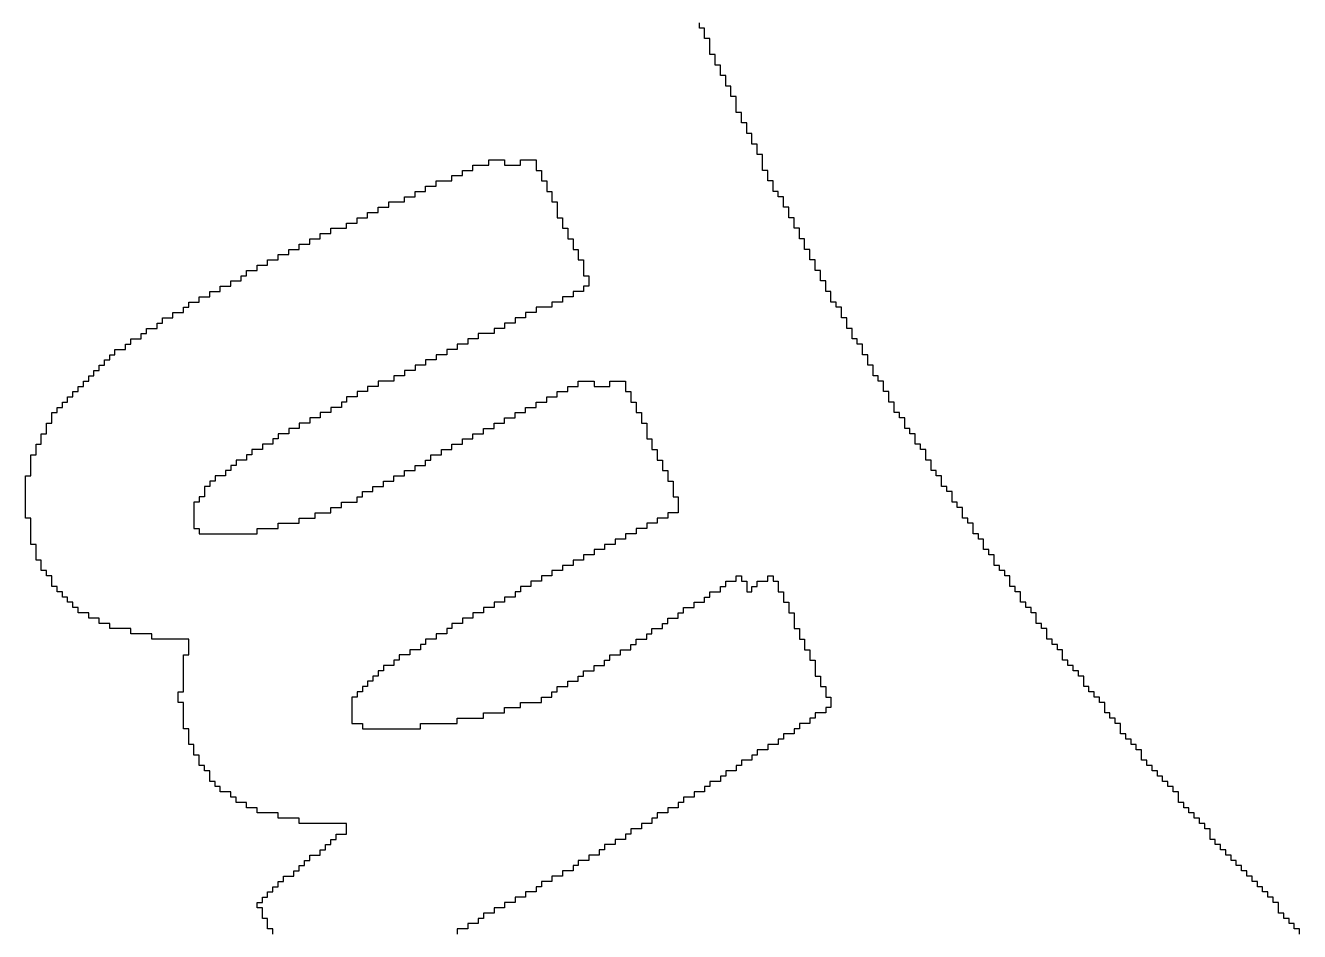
# Model space of a CAD drawing. Header units: millimetres. Extents: x 38.3 to 116.8, y 314 to 397.1.
# Drawn here: x 92.47 to 94.874, y 374.934 to 376.642 of the extents above; entities that cross this region are included whole.
import ezdxf

# ---------------------------------------------------------------- set-up
doc = ezdxf.new("R2010")
doc.units = ezdxf.units.MM
doc.layers.add('TopOverlay', color=2, linetype='Continuous')

# ---------------------------------------------------------------- blocks, each defined once
blk = doc.blocks.new('4S6TMP_L____85')
at = {"layer": 'TopOverlay'}
for p, q in [((-5.1916, -2.0766), (-5.1916, -2.0667)), ((-5.1817, -2.0766), (-5.1916, -2.0766)), ((-5.1817, -2.0866), (-5.1817, -2.0766)), ((-5.1817, -2.0965), (-5.1817, -2.0866)), ((-5.1717, -2.0965), (-5.1817, -2.0965)), ((-5.1717, -2.1064), (-5.1717, -2.0965)), ((-5.1717, -2.1164), (-5.1717, -2.1064)), ((-5.1717, -2.1263), (-5.1717, -2.1164)), ((-5.1618, -2.1263), (-5.1717, -2.1263)), ((-5.1618, -2.1363), (-5.1618, -2.1263)), ((-5.1618, -2.1462), (-5.1618, -2.1363)), ((-5.1519, -2.1462), (-5.1618, -2.1462)), ((-5.1519, -2.1561), (-5.1519, -2.1462)), ((-5.1519, -2.1661), (-5.1519, -2.1561)), ((-5.1419, -2.1661), (-5.1519, -2.1661)), ((-5.1419, -2.176), (-5.1419, -2.1661)), ((-5.1419, -2.1859), (-5.1419, -2.176)), ((-5.132, -2.1859), (-5.1419, -2.1859)), ((-5.132, -2.1959), (-5.132, -2.1859)), ((-5.132, -2.2058), (-5.132, -2.1959)), ((-5.1221, -2.2058), (-5.132, -2.2058)), ((-5.1221, -2.2157), (-5.1221, -2.2058)), ((-5.1221, -2.2257), (-5.1221, -2.2157)), ((-5.1221, -2.2356), (-5.1221, -2.2257)), ((-5.1121, -2.2356), (-5.1221, -2.2356)), ((-5.1121, -2.2455), (-5.1121, -2.2356)), ((-5.1121, -2.2555), (-5.1121, -2.2455)), ((-5.1022, -2.2555), (-5.1121, -2.2555)), ((-5.1022, -2.2654), (-5.1022, -2.2555)), ((-5.1022, -2.2753), (-5.1022, -2.2654)), ((-5.0923, -2.2753), (-5.1022, -2.2753)), ((-5.0923, -2.2853), (-5.0923, -2.2753)), ((-5.0923, -2.2952), (-5.0923, -2.2853)), ((-5.0823, -2.2952), (-5.0923, -2.2952)), ((-5.0823, -2.3051), (-5.0823, -2.2952)), ((-5.0823, -2.3151), (-5.0823, -2.3051)), ((-5.589, -2.3349), (-5.589, -2.325)), ((-5.589, -2.325), (-5.5592, -2.325)), ((-5.5592, -2.325), (-5.5592, -2.3349)), ((-5.5294, -2.3349), (-5.5294, -2.325)), ((-5.5294, -2.325), (-5.4996, -2.325)), ((-5.4996, -2.325), (-5.4996, -2.3349)), ((-5.0724, -2.3151), (-5.0823, -2.3151)), ((-5.0724, -2.325), (-5.0724, -2.3151)), ((-5.0724, -2.3349), (-5.0724, -2.325)), ((-5.6585, -2.3647), (-5.6585, -2.3548)), ((-5.6585, -2.3548), (-5.6386, -2.3548)), ((-5.6386, -2.3548), (-5.6386, -2.3449)), ((-5.6386, -2.3449), (-5.6188, -2.3449)), ((-5.6188, -2.3449), (-5.6188, -2.3349)), ((-5.6188, -2.3349), (-5.589, -2.3349)), ((-5.5592, -2.3349), (-5.5294, -2.3349)), ((-5.4996, -2.3349), (-5.4996, -2.3449)), ((-5.4996, -2.3449), (-5.4896, -2.3449)), ((-5.4896, -2.3449), (-5.4896, -2.3548)), ((-5.4896, -2.3548), (-5.4896, -2.3647)), ((-5.0724, -2.3449), (-5.0724, -2.3349)), ((-5.0625, -2.3449), (-5.0724, -2.3449)), ((-5.0625, -2.3548), (-5.0625, -2.3449)), ((-5.0625, -2.3647), (-5.0625, -2.3548)), ((-5.7082, -2.3846), (-5.7082, -2.3747)), ((-5.7082, -2.3747), (-5.6883, -2.3747)), ((-5.6883, -2.3747), (-5.6883, -2.3647)), ((-5.6883, -2.3647), (-5.6585, -2.3647)), ((-5.4896, -2.3647), (-5.4797, -2.3647)), ((-5.4797, -2.3647), (-5.4797, -2.3747)), ((-5.4797, -2.3747), (-5.4797, -2.3846)), ((-5.0525, -2.3647), (-5.0625, -2.3647)), ((-5.0525, -2.3747), (-5.0525, -2.3647)), ((-5.0525, -2.3846), (-5.0525, -2.3747)), ((-5.7479, -2.4045), (-5.7479, -2.3945)), ((-5.7479, -2.3945), (-5.728, -2.3945)), ((-5.728, -2.3945), (-5.728, -2.3846)), ((-5.728, -2.3846), (-5.7082, -2.3846)), ((-5.4797, -2.3846), (-5.4698, -2.3846)), ((-5.4698, -2.3846), (-5.4698, -2.3945)), ((-5.4698, -2.3945), (-5.4698, -2.4045)), ((-5.0426, -2.3846), (-5.0525, -2.3846)), ((-5.0426, -2.3945), (-5.0426, -2.3846)), ((-5.0327, -2.3945), (-5.0426, -2.3945)), ((-5.0327, -2.4045), (-5.0327, -2.3945)), ((-5.8175, -2.4343), (-5.8175, -2.4243)), ((-5.8175, -2.4243), (-5.7976, -2.4243)), ((-5.7976, -2.4243), (-5.7976, -2.4144)), ((-5.7976, -2.4144), (-5.7777, -2.4144)), ((-5.7777, -2.4144), (-5.7777, -2.4045)), ((-5.7777, -2.4045), (-5.7479, -2.4045)), ((-5.4698, -2.4045), (-5.4598, -2.4045)), ((-5.4598, -2.4045), (-5.4598, -2.4144)), ((-5.4598, -2.4144), (-5.4598, -2.4243)), ((-5.4598, -2.4243), (-5.4598, -2.4343)), ((-5.0327, -2.4144), (-5.0327, -2.4045)), ((-5.0227, -2.4144), (-5.0327, -2.4144)), ((-5.0227, -2.4243), (-5.0227, -2.4144)), ((-5.0227, -2.4343), (-5.0227, -2.4243)), ((-5.8572, -2.4541), (-5.8572, -2.4442)), ((-5.8572, -2.4442), (-5.8373, -2.4442)), ((-5.8373, -2.4442), (-5.8373, -2.4343)), ((-5.8373, -2.4343), (-5.8175, -2.4343)), ((-5.4598, -2.4343), (-5.4499, -2.4343)), ((-5.4499, -2.4343), (-5.4499, -2.4442)), ((-5.4499, -2.4442), (-5.4499, -2.4541)), ((-5.0128, -2.4343), (-5.0227, -2.4343)), ((-5.0128, -2.4442), (-5.0128, -2.4343)), ((-5.0128, -2.4541), (-5.0128, -2.4442)), ((-5.9267, -2.4839), (-5.9267, -2.474)), ((-5.9267, -2.474), (-5.9069, -2.474)), ((-5.9069, -2.474), (-5.9069, -2.4641)), ((-5.9069, -2.4641), (-5.887, -2.4641)), ((-5.887, -2.4641), (-5.887, -2.4541)), ((-5.887, -2.4541), (-5.8572, -2.4541)), ((-5.4499, -2.4541), (-5.44, -2.4541)), ((-5.44, -2.4541), (-5.44, -2.4641)), ((-5.44, -2.4641), (-5.44, -2.474)), ((-5.44, -2.474), (-5.43, -2.474)), ((-5.43, -2.474), (-5.43, -2.4839)), ((-5.0029, -2.4541), (-5.0128, -2.4541)), ((-5.0029, -2.4641), (-5.0029, -2.4541)), ((-5.0029, -2.474), (-5.0029, -2.4641)), ((-4.9929, -2.474), (-5.0029, -2.474)), ((-4.9929, -2.4839), (-4.9929, -2.474)), ((-5.9665, -2.5038), (-5.9665, -2.4939)), ((-5.9665, -2.4939), (-5.9466, -2.4939)), ((-5.9466, -2.4939), (-5.9466, -2.4839)), ((-5.9466, -2.4839), (-5.9267, -2.4839)), ((-5.43, -2.4839), (-5.43, -2.4939)), ((-5.43, -2.4939), (-5.4201, -2.4939)), ((-5.4201, -2.4939), (-5.4201, -2.5038)), ((-4.9929, -2.4939), (-4.9929, -2.4839)), ((-4.983, -2.4939), (-4.9929, -2.4939)), ((-4.983, -2.5038), (-4.983, -2.4939)), ((-6.0261, -2.5336), (-6.0261, -2.5237)), ((-6.0261, -2.5237), (-6.0062, -2.5237)), ((-6.0062, -2.5237), (-6.0062, -2.5137)), ((-6.0062, -2.5137), (-5.9863, -2.5137)), ((-5.9863, -2.5137), (-5.9863, -2.5038)), ((-5.9863, -2.5038), (-5.9665, -2.5038)), ((-5.4201, -2.5038), (-5.4201, -2.5137)), ((-5.4201, -2.5137), (-5.4102, -2.5137)), ((-5.4102, -2.5137), (-5.4102, -2.5237)), ((-5.4102, -2.5237), (-5.4102, -2.5336)), ((-4.983, -2.5137), (-4.983, -2.5038)), ((-4.9731, -2.5137), (-4.983, -2.5137)), ((-4.9731, -2.5237), (-4.9731, -2.5137)), ((-4.9731, -2.5336), (-4.9731, -2.5237)), ((-6.0559, -2.5535), (-6.0559, -2.5435)), ((-6.0559, -2.5435), (-6.0459, -2.5435)), ((-6.0459, -2.5435), (-6.0459, -2.5336)), ((-6.0459, -2.5336), (-6.0261, -2.5336)), ((-5.4102, -2.5336), (-5.4102, -2.5435)), ((-5.4102, -2.5435), (-5.4002, -2.5435)), ((-5.4002, -2.5435), (-5.4002, -2.5535)), ((-4.9631, -2.5336), (-4.9731, -2.5336)), ((-4.9631, -2.5435), (-4.9631, -2.5336)), ((-4.9631, -2.5535), (-4.9631, -2.5435)), ((-6.0956, -2.5733), (-6.0956, -2.5634)), ((-6.0956, -2.5634), (-6.0757, -2.5634)), ((-6.0757, -2.5634), (-6.0757, -2.5535)), ((-6.0757, -2.5535), (-6.0559, -2.5535)), ((-5.4002, -2.5634), (-5.4102, -2.5634)), ((-5.4102, -2.5634), (-5.4102, -2.5733)), ((-5.4002, -2.5535), (-5.4002, -2.5634)), ((-4.9532, -2.5535), (-4.9631, -2.5535)), ((-4.9532, -2.5634), (-4.9532, -2.5535)), ((-4.9532, -2.5733), (-4.9532, -2.5634)), ((-6.1552, -2.6031), (-6.1552, -2.5932)), ((-6.1552, -2.5932), (-6.1353, -2.5932)), ((-6.1353, -2.5932), (-6.1353, -2.5833)), ((-6.1353, -2.5833), (-6.1155, -2.5833)), ((-6.1155, -2.5833), (-6.1155, -2.5733)), ((-6.1155, -2.5733), (-6.0956, -2.5733)), ((-5.4499, -2.5932), (-5.4698, -2.5932)), ((-5.4698, -2.5932), (-5.4698, -2.6031)), ((-5.43, -2.5833), (-5.4499, -2.5833)), ((-5.4499, -2.5833), (-5.4499, -2.5932)), ((-5.4102, -2.5733), (-5.43, -2.5733)), ((-5.43, -2.5733), (-5.43, -2.5833)), ((-4.9433, -2.5733), (-4.9532, -2.5733)), ((-4.9433, -2.5833), (-4.9433, -2.5733)), ((-4.9433, -2.5932), (-4.9433, -2.5833)), ((-4.9333, -2.5932), (-4.9433, -2.5932)), ((-4.9333, -2.6031), (-4.9333, -2.5932)), ((-6.185, -2.623), (-6.185, -2.6131)), ((-6.185, -2.6131), (-6.1651, -2.6131)), ((-6.1651, -2.6131), (-6.1651, -2.6031)), ((-6.1651, -2.6031), (-6.1552, -2.6031)), ((-5.4996, -2.6131), (-5.5194, -2.6131)), ((-5.5194, -2.6131), (-5.5194, -2.623)), ((-5.4698, -2.6031), (-5.4996, -2.6031)), ((-5.4996, -2.6031), (-5.4996, -2.6131)), ((-4.9234, -2.6031), (-4.9333, -2.6031)), ((-4.9234, -2.6131), (-4.9234, -2.6031)), ((-4.9234, -2.623), (-4.9234, -2.6131)), ((-6.2347, -2.6528), (-6.2347, -2.6429)), ((-6.2347, -2.6429), (-6.2148, -2.6429)), ((-6.2148, -2.6429), (-6.2148, -2.6329)), ((-6.2148, -2.6329), (-6.2049, -2.6329)), ((-6.2049, -2.6329), (-6.2049, -2.623)), ((-6.2049, -2.623), (-6.185, -2.623)), ((-5.5592, -2.6429), (-5.579, -2.6429)), ((-5.579, -2.6429), (-5.579, -2.6528)), ((-5.5393, -2.6329), (-5.5592, -2.6329)), ((-5.5592, -2.6329), (-5.5592, -2.6429)), ((-5.5194, -2.623), (-5.5393, -2.623)), ((-5.5393, -2.623), (-5.5393, -2.6329)), ((-4.9135, -2.623), (-4.9234, -2.623)), ((-4.9135, -2.6329), (-4.9135, -2.623)), ((-4.9135, -2.6429), (-4.9135, -2.6329)), ((-4.9035, -2.6429), (-4.9135, -2.6429)), ((-4.9035, -2.6528), (-4.9035, -2.6429)), ((-6.2645, -2.6727), (-6.2645, -2.6627)), ((-6.2645, -2.6627), (-6.2446, -2.6627)), ((-6.2446, -2.6627), (-6.2446, -2.6528)), ((-6.2446, -2.6528), (-6.2347, -2.6528)), ((-5.6088, -2.6627), (-5.6287, -2.6627)), ((-5.6287, -2.6627), (-5.6287, -2.6727)), ((-5.579, -2.6528), (-5.6088, -2.6528)), ((-5.6088, -2.6528), (-5.6088, -2.6627)), ((-4.9035, -2.6627), (-4.9035, -2.6528)), ((-4.8936, -2.6627), (-4.9035, -2.6627)), ((-4.8936, -2.6727), (-4.8936, -2.6627)), ((-6.2943, -2.6925), (-6.2943, -2.6826)), ((-6.2943, -2.6826), (-6.2744, -2.6826)), ((-6.2744, -2.6826), (-6.2744, -2.6727)), ((-6.2744, -2.6727), (-6.2645, -2.6727)), ((-5.6486, -2.6826), (-5.6684, -2.6826)), ((-5.6684, -2.6826), (-5.6684, -2.6925)), ((-5.6287, -2.6727), (-5.6486, -2.6727)), ((-5.6486, -2.6727), (-5.6486, -2.6826)), ((-4.8837, -2.6727), (-4.8936, -2.6727)), ((-4.8837, -2.6826), (-4.8837, -2.6727)), ((-4.8837, -2.6925), (-4.8837, -2.6826)), ((-6.3241, -2.7224), (-6.3241, -2.7124)), ((-6.3241, -2.7124), (-6.3141, -2.7124)), ((-6.3141, -2.7124), (-6.3141, -2.7025)), ((-6.3141, -2.7025), (-6.3042, -2.7025)), ((-6.3042, -2.7025), (-6.3042, -2.6925)), ((-6.3042, -2.6925), (-6.2943, -2.6925)), ((-5.7082, -2.7124), (-5.728, -2.7124)), ((-5.728, -2.7124), (-5.728, -2.7224)), ((-5.6883, -2.7025), (-5.7082, -2.7025)), ((-5.7082, -2.7025), (-5.7082, -2.7124)), ((-5.6684, -2.6925), (-5.6883, -2.6925)), ((-5.6883, -2.6925), (-5.6883, -2.7025)), ((-4.8737, -2.6925), (-4.8837, -2.6925)), ((-4.8737, -2.7025), (-4.8737, -2.6925)), ((-4.8737, -2.7124), (-4.8737, -2.7025)), ((-4.8638, -2.7124), (-4.8737, -2.7124)), ((-4.8638, -2.7224), (-4.8638, -2.7124)), ((-6.3439, -2.7422), (-6.3439, -2.7323)), ((-6.3439, -2.7323), (-6.334, -2.7323)), ((-6.334, -2.7323), (-6.334, -2.7224)), ((-6.334, -2.7224), (-6.3241, -2.7224)), ((-5.7479, -2.7323), (-5.7678, -2.7323)), ((-5.7678, -2.7323), (-5.7678, -2.7422)), ((-5.728, -2.7224), (-5.7479, -2.7224)), ((-5.7479, -2.7224), (-5.7479, -2.7323)), ((-4.8638, -2.7323), (-4.8638, -2.7224)), ((-4.8539, -2.7323), (-4.8638, -2.7323)), ((-4.8539, -2.7422), (-4.8539, -2.7323)), ((-6.3738, -2.772), (-6.3738, -2.7621)), ((-6.3738, -2.7621), (-6.3638, -2.7621)), ((-6.3638, -2.7621), (-6.3638, -2.7522)), ((-6.3638, -2.7522), (-6.3539, -2.7522)), ((-6.3539, -2.7522), (-6.3539, -2.7422)), ((-6.3539, -2.7422), (-6.3439, -2.7422)), ((-5.8175, -2.7621), (-5.8373, -2.7621)), ((-5.8373, -2.7621), (-5.8373, -2.772)), ((-5.7976, -2.7522), (-5.8175, -2.7522)), ((-5.8175, -2.7522), (-5.8175, -2.7621)), ((-5.7678, -2.7422), (-5.7976, -2.7422)), ((-5.7976, -2.7422), (-5.7976, -2.7522)), ((-5.4598, -2.772), (-5.4598, -2.7621)), ((-5.4598, -2.7621), (-5.44, -2.7621)), ((-5.44, -2.7621), (-5.44, -2.7522)), ((-5.44, -2.7522), (-5.4201, -2.7522)), ((-5.4201, -2.7522), (-5.4201, -2.7422)), ((-5.4201, -2.7422), (-5.3903, -2.7422)), ((-5.3903, -2.7422), (-5.3903, -2.7522)), ((-5.3903, -2.7522), (-5.3605, -2.7522)), ((-5.3605, -2.7522), (-5.3605, -2.7422)), ((-5.3605, -2.7422), (-5.3307, -2.7422)), ((-5.3307, -2.7422), (-5.3307, -2.7522)), ((-5.3307, -2.7522), (-5.3307, -2.7621)), ((-5.3307, -2.7621), (-5.3208, -2.7621)), ((-5.3208, -2.7621), (-5.3208, -2.772)), ((-4.8439, -2.7422), (-4.8539, -2.7422)), ((-4.8439, -2.7522), (-4.8439, -2.7422)), ((-4.8439, -2.7621), (-4.8439, -2.7522)), ((-4.834, -2.7621), (-4.8439, -2.7621)), ((-4.834, -2.772), (-4.834, -2.7621)), ((-6.3936, -2.7919), (-6.3936, -2.782)), ((-6.3936, -2.782), (-6.3837, -2.782)), ((-6.3837, -2.782), (-6.3837, -2.772)), ((-6.3837, -2.772), (-6.3738, -2.772)), ((-5.8572, -2.782), (-5.8671, -2.782)), ((-5.8671, -2.782), (-5.8671, -2.7919)), ((-5.8373, -2.772), (-5.8572, -2.772)), ((-5.8572, -2.772), (-5.8572, -2.782)), ((-5.4996, -2.7919), (-5.4996, -2.782)), ((-5.4996, -2.782), (-5.4797, -2.782)), ((-5.4797, -2.782), (-5.4797, -2.772)), ((-5.4797, -2.772), (-5.4598, -2.772)), ((-5.3208, -2.772), (-5.3208, -2.782)), ((-5.3208, -2.782), (-5.3108, -2.782)), ((-5.3108, -2.782), (-5.3108, -2.7919)), ((-4.834, -2.782), (-4.834, -2.772)), ((-4.8241, -2.782), (-4.834, -2.782)), ((-4.8241, -2.7919), (-4.8241, -2.782)), ((-6.4135, -2.8118), (-6.4135, -2.8018)), ((-6.4135, -2.8018), (-6.4036, -2.8018)), ((-6.4135, -2.8217), (-6.4135, -2.8118)), ((-6.4036, -2.8018), (-6.4036, -2.7919)), ((-6.4036, -2.7919), (-6.3936, -2.7919)), ((-5.9069, -2.8118), (-5.9267, -2.8118)), ((-5.9267, -2.8118), (-5.9267, -2.8217)), ((-5.887, -2.8018), (-5.9069, -2.8018)), ((-5.9069, -2.8018), (-5.9069, -2.8118)), ((-5.8671, -2.7919), (-5.887, -2.7919)), ((-5.887, -2.7919), (-5.887, -2.8018)), ((-5.5592, -2.8217), (-5.5592, -2.8118)), ((-5.5592, -2.8118), (-5.5393, -2.8118)), ((-5.5393, -2.8118), (-5.5393, -2.8018)), ((-5.5393, -2.8018), (-5.5194, -2.8018)), ((-5.5194, -2.8018), (-5.5194, -2.7919)), ((-5.5194, -2.7919), (-5.4996, -2.7919)), ((-5.3108, -2.7919), (-5.3108, -2.8018)), ((-5.3108, -2.8018), (-5.3009, -2.8018)), ((-5.3009, -2.8018), (-5.3009, -2.8118)), ((-5.3009, -2.8118), (-5.3009, -2.8217)), ((-4.8241, -2.8018), (-4.8241, -2.7919)), ((-4.8141, -2.8018), (-4.8241, -2.8018)), ((-4.8141, -2.8118), (-4.8141, -2.8018)), ((-4.8042, -2.8118), (-4.8141, -2.8118)), ((-4.8042, -2.8217), (-4.8042, -2.8118)), ((-6.4234, -2.8316), (-6.4234, -2.8217)), ((-6.4234, -2.8217), (-6.4135, -2.8217)), ((-6.4234, -2.8416), (-6.4234, -2.8316)), ((-5.9466, -2.8316), (-5.9665, -2.8316)), ((-5.9665, -2.8316), (-5.9665, -2.8416)), ((-5.9267, -2.8217), (-5.9466, -2.8217)), ((-5.9466, -2.8217), (-5.9466, -2.8316)), ((-5.5989, -2.8416), (-5.5989, -2.8316)), ((-5.5989, -2.8316), (-5.579, -2.8316)), ((-5.579, -2.8316), (-5.579, -2.8217)), ((-5.579, -2.8217), (-5.5592, -2.8217)), ((-5.3009, -2.8217), (-5.291, -2.8217)), ((-5.291, -2.8217), (-5.291, -2.8316)), ((-5.291, -2.8316), (-5.291, -2.8416)), ((-4.8042, -2.8316), (-4.8042, -2.8217)), ((-4.7943, -2.8316), (-4.8042, -2.8316)), ((-4.7943, -2.8416), (-4.7943, -2.8316)), ((-6.4334, -2.8515), (-6.4334, -2.8416)), ((-6.4334, -2.8416), (-6.4234, -2.8416)), ((-6.4334, -2.8614), (-6.4334, -2.8515)), ((-5.9863, -2.8515), (-5.9963, -2.8515)), ((-5.9963, -2.8515), (-5.9963, -2.8614)), ((-5.9665, -2.8416), (-5.9863, -2.8416)), ((-5.9863, -2.8416), (-5.9863, -2.8515)), ((-5.6386, -2.8614), (-5.6386, -2.8515)), ((-5.6386, -2.8515), (-5.6188, -2.8515)), ((-5.6188, -2.8515), (-5.6188, -2.8416)), ((-5.6188, -2.8416), (-5.5989, -2.8416)), ((-5.291, -2.8416), (-5.291, -2.8515)), ((-5.291, -2.8515), (-5.281, -2.8515)), ((-5.281, -2.8515), (-5.281, -2.8614)), ((-4.7843, -2.8416), (-4.7943, -2.8416)), ((-4.7843, -2.8515), (-4.7843, -2.8416)), ((-4.7843, -2.8614), (-4.7843, -2.8515)), ((-6.4532, -2.8912), (-6.4532, -2.8813)), ((-6.4532, -2.8813), (-6.4433, -2.8813)), ((-6.4433, -2.8714), (-6.4433, -2.8614)), ((-6.4433, -2.8614), (-6.4334, -2.8614)), ((-6.4433, -2.8813), (-6.4433, -2.8714)), ((-6.036, -2.8813), (-6.0459, -2.8813)), ((-6.0459, -2.8813), (-6.0459, -2.8912)), ((-6.0161, -2.8714), (-6.036, -2.8714)), ((-6.036, -2.8714), (-6.036, -2.8813)), ((-5.9963, -2.8614), (-6.0161, -2.8614)), ((-6.0161, -2.8614), (-6.0161, -2.8714)), ((-5.6982, -2.8912), (-5.6982, -2.8813)), ((-5.6982, -2.8813), (-5.6784, -2.8813)), ((-5.6784, -2.8813), (-5.6784, -2.8714)), ((-5.6784, -2.8714), (-5.6585, -2.8714)), ((-5.6585, -2.8714), (-5.6585, -2.8614)), ((-5.6585, -2.8614), (-5.6386, -2.8614)), ((-5.281, -2.8614), (-5.281, -2.8714)), ((-5.281, -2.8714), (-5.2711, -2.8714)), ((-5.2711, -2.8714), (-5.2711, -2.8813)), ((-5.2711, -2.8813), (-5.2711, -2.8912)), ((-4.7744, -2.8614), (-4.7843, -2.8614)), ((-4.7744, -2.8714), (-4.7744, -2.8614)), ((-4.7645, -2.8714), (-4.7744, -2.8714)), ((-4.7645, -2.8813), (-4.7645, -2.8714)), ((-4.7645, -2.8912), (-4.7645, -2.8813)), ((-6.4532, -2.9012), (-6.4532, -2.8912)), ((-6.4532, -2.9111), (-6.4532, -2.9012)), ((-6.0658, -2.9012), (-6.0757, -2.9012)), ((-6.0757, -2.9012), (-6.0757, -2.9111)), ((-6.0459, -2.8912), (-6.0658, -2.8912)), ((-6.0658, -2.8912), (-6.0658, -2.9012)), ((-5.728, -2.9111), (-5.728, -2.9012)), ((-5.728, -2.9012), (-5.7082, -2.9012)), ((-5.7082, -2.9012), (-5.7082, -2.8912)), ((-5.7082, -2.8912), (-5.6982, -2.8912)), ((-5.2711, -2.8912), (-5.2612, -2.8912)), ((-5.2612, -2.8912), (-5.2612, -2.9012)), ((-5.2612, -2.9012), (-5.2612, -2.9111)), ((-4.7545, -2.8912), (-4.7645, -2.8912)), ((-4.7545, -2.9012), (-4.7545, -2.8912)), ((-4.7545, -2.9111), (-4.7545, -2.9012)), ((-6.4632, -2.931), (-6.4632, -2.921)), ((-6.4632, -2.921), (-6.4532, -2.921)), ((-6.4632, -2.9409), (-6.4632, -2.931)), ((-6.4532, -2.921), (-6.4532, -2.9111)), ((-6.1055, -2.931), (-6.1155, -2.931)), ((-6.1155, -2.931), (-6.1155, -2.9409)), ((-6.0857, -2.921), (-6.1055, -2.921)), ((-6.1055, -2.921), (-6.1055, -2.931)), ((-6.0757, -2.9111), (-6.0857, -2.9111)), ((-6.0857, -2.9111), (-6.0857, -2.921)), ((-5.7877, -2.9409), (-5.7877, -2.931)), ((-5.7877, -2.931), (-5.7678, -2.931)), ((-5.7678, -2.931), (-5.7678, -2.921)), ((-5.7678, -2.921), (-5.7479, -2.921)), ((-5.7479, -2.921), (-5.7479, -2.9111)), ((-5.7479, -2.9111), (-5.728, -2.9111)), ((-5.2612, -2.9111), (-5.2512, -2.9111)), ((-5.2512, -2.9111), (-5.2512, -2.921)), ((-5.2512, -2.921), (-5.2512, -2.931)), ((-5.2512, -2.931), (-5.2413, -2.931)), ((-5.2413, -2.931), (-5.2413, -2.9409)), ((-4.7446, -2.9111), (-4.7545, -2.9111)), ((-4.7446, -2.921), (-4.7446, -2.9111)), ((-4.7347, -2.921), (-4.7446, -2.921)), ((-4.7347, -2.931), (-4.7347, -2.921)), ((-4.7347, -2.9409), (-4.7347, -2.931)), ((-6.4632, -2.9508), (-6.4632, -2.9409)), ((-6.4632, -2.9608), (-6.4632, -2.9508)), ((-6.1155, -2.9409), (-6.1254, -2.9409)), ((-6.1254, -2.9409), (-6.1254, -2.9508)), ((-6.1254, -2.9508), (-6.1254, -2.9608)), ((-5.8274, -2.9608), (-5.8274, -2.9508)), ((-5.8274, -2.9508), (-5.8075, -2.9508)), ((-5.8075, -2.9508), (-5.8075, -2.9409)), ((-5.8075, -2.9409), (-5.7877, -2.9409)), ((-5.2413, -2.9409), (-5.2413, -2.9508)), ((-5.2413, -2.9508), (-5.2413, -2.9608)), ((-4.7247, -2.9409), (-4.7347, -2.9409)), ((-4.7247, -2.9508), (-4.7247, -2.9409)), ((-4.7148, -2.9508), (-4.7247, -2.9508)), ((-4.7148, -2.9608), (-4.7148, -2.9508)), ((-6.4632, -2.9707), (-6.4632, -2.9608)), ((-6.4632, -2.9806), (-6.4632, -2.9707)), ((-6.4632, -2.9906), (-6.4632, -2.9806)), ((-6.1353, -2.9707), (-6.1453, -2.9707)), ((-6.1453, -2.9707), (-6.1453, -2.9806)), ((-6.1453, -2.9806), (-6.1453, -2.9906)), ((-6.1254, -2.9608), (-6.1353, -2.9608)), ((-6.1353, -2.9608), (-6.1353, -2.9707)), ((-5.887, -2.9906), (-5.887, -2.9806)), ((-5.887, -2.9806), (-5.8671, -2.9806)), ((-5.8671, -2.9806), (-5.8671, -2.9707)), ((-5.8671, -2.9707), (-5.8373, -2.9707)), ((-5.8373, -2.9707), (-5.8373, -2.9608)), ((-5.8373, -2.9608), (-5.8274, -2.9608)), ((-5.2413, -2.9608), (-5.2314, -2.9608)), ((-5.2314, -2.9608), (-5.2314, -2.9707)), ((-5.2314, -2.9707), (-5.2314, -2.9806)), ((-5.2314, -2.9806), (-5.2314, -2.9906)), ((-4.7148, -2.9707), (-4.7148, -2.9608)), ((-4.7049, -2.9707), (-4.7148, -2.9707)), ((-4.7049, -2.9806), (-4.7049, -2.9707)), ((-4.6949, -2.9806), (-4.7049, -2.9806)), ((-4.6949, -2.9906), (-4.6949, -2.9806)), ((-6.4632, -3.0005), (-6.4632, -2.9906)), ((-6.4532, -3.0005), (-6.4632, -3.0005)), ((-6.4532, -3.0104), (-6.4532, -3.0005)), ((-6.1453, -2.9906), (-6.1453, -3.0005)), ((-6.1453, -3.0005), (-6.1453, -3.0104)), ((-5.9466, -3.0104), (-5.9466, -3.0005)), ((-5.9466, -3.0005), (-5.9168, -3.0005)), ((-5.9168, -3.0005), (-5.9168, -2.9906)), ((-5.9168, -2.9906), (-5.887, -2.9906)), ((-5.2512, -3.0005), (-5.2711, -3.0005)), ((-5.2711, -3.0005), (-5.2711, -3.0104)), ((-5.2314, -2.9906), (-5.2512, -2.9906)), ((-5.2512, -2.9906), (-5.2512, -3.0005)), ((-4.6949, -3.0005), (-4.6949, -2.9906)), ((-4.685, -3.0005), (-4.6949, -3.0005)), ((-4.685, -3.0104), (-4.685, -3.0005)), ((-6.4532, -3.0204), (-6.4532, -3.0104)), ((-6.4532, -3.0303), (-6.4532, -3.0204)), ((-6.1453, -3.0104), (-6.1453, -3.0204)), ((-6.1453, -3.0204), (-6.1353, -3.0204)), ((-6.1353, -3.0204), (-6.1353, -3.0303)), ((-6.0261, -3.0303), (-6.0261, -3.0204)), ((-6.0261, -3.0204), (-5.9863, -3.0204)), ((-5.9863, -3.0204), (-5.9863, -3.0104)), ((-5.9863, -3.0104), (-5.9466, -3.0104)), ((-5.291, -3.0204), (-5.3108, -3.0204)), ((-5.3108, -3.0204), (-5.3108, -3.0303)), ((-5.2711, -3.0104), (-5.291, -3.0104)), ((-5.291, -3.0104), (-5.291, -3.0204)), ((-4.6751, -3.0104), (-4.685, -3.0104)), ((-4.6751, -3.0204), (-4.6751, -3.0104)), ((-4.6751, -3.0303), (-4.6751, -3.0204)), ((-6.4532, -3.0402), (-6.4532, -3.0303)), ((-6.4532, -3.0502), (-6.4532, -3.0402)), ((-6.4433, -3.0502), (-6.4532, -3.0502)), ((-6.4433, -3.0601), (-6.4433, -3.0502)), ((-6.1353, -3.0303), (-6.0261, -3.0303)), ((-5.3506, -3.0502), (-5.3704, -3.0502)), ((-5.3704, -3.0502), (-5.3704, -3.0601)), ((-5.3307, -3.0402), (-5.3506, -3.0402)), ((-5.3506, -3.0402), (-5.3506, -3.0502)), ((-5.3108, -3.0303), (-5.3307, -3.0303)), ((-5.3307, -3.0303), (-5.3307, -3.0402)), ((-4.6651, -3.0303), (-4.6751, -3.0303)), ((-4.6651, -3.0402), (-4.6651, -3.0303)), ((-4.6552, -3.0402), (-4.6651, -3.0402)), ((-4.6552, -3.0502), (-4.6552, -3.0402)), ((-4.6552, -3.0601), (-4.6552, -3.0502)), ((-6.4433, -3.07), (-6.4433, -3.0601)), ((-6.4433, -3.08), (-6.4433, -3.07)), ((-5.3903, -3.07), (-5.4102, -3.07)), ((-5.4102, -3.07), (-5.4102, -3.08)), ((-5.3704, -3.0601), (-5.3903, -3.0601)), ((-5.3903, -3.0601), (-5.3903, -3.07)), ((-4.6453, -3.0601), (-4.6552, -3.0601)), ((-4.6453, -3.07), (-4.6453, -3.0601)), ((-4.6353, -3.07), (-4.6453, -3.07)), ((-4.6353, -3.08), (-4.6353, -3.07)), ((-6.4334, -3.08), (-6.4433, -3.08)), ((-6.4334, -3.0899), (-6.4334, -3.08)), ((-6.4334, -3.0998), (-6.4334, -3.0899)), ((-6.4234, -3.0998), (-6.4334, -3.0998)), ((-6.4234, -3.1098), (-6.4234, -3.0998)), ((-5.4499, -3.0998), (-5.4698, -3.0998)), ((-5.4698, -3.0998), (-5.4698, -3.1098)), ((-5.43, -3.0899), (-5.4499, -3.0899)), ((-5.4499, -3.0899), (-5.4499, -3.0998)), ((-5.4102, -3.08), (-5.43, -3.08)), ((-5.43, -3.08), (-5.43, -3.0899)), ((-4.6353, -3.0899), (-4.6353, -3.08)), ((-4.6254, -3.0899), (-4.6353, -3.0899)), ((-4.6254, -3.0998), (-4.6254, -3.0899)), ((-4.6155, -3.0998), (-4.6254, -3.0998)), ((-4.6155, -3.1098), (-4.6155, -3.0998)), ((-6.4135, -3.1098), (-6.4234, -3.1098)), ((-6.4135, -3.1197), (-6.4135, -3.1098)), ((-6.4135, -3.1296), (-6.4135, -3.1197)), ((-5.4896, -3.1197), (-5.5095, -3.1197)), ((-5.5095, -3.1197), (-5.5095, -3.1296)), ((-5.4698, -3.1098), (-5.4896, -3.1098)), ((-5.4896, -3.1098), (-5.4896, -3.1197)), ((-5.1419, -3.1296), (-5.1419, -3.1197)), ((-5.1419, -3.1197), (-5.1221, -3.1197)), ((-5.1221, -3.1197), (-5.1221, -3.1098)), ((-5.1221, -3.1098), (-5.1121, -3.1098)), ((-5.1121, -3.1098), (-5.1121, -3.1197)), ((-5.1121, -3.1197), (-5.1022, -3.1197)), ((-5.1022, -3.1197), (-5.1022, -3.1296)), ((-5.0823, -3.1296), (-5.0823, -3.1197)), ((-5.0823, -3.1197), (-5.0625, -3.1197)), ((-5.0625, -3.1197), (-5.0625, -3.1098)), ((-5.0625, -3.1098), (-5.0525, -3.1098)), ((-5.0525, -3.1098), (-5.0525, -3.1197)), ((-5.0525, -3.1197), (-5.0426, -3.1197)), ((-5.0426, -3.1197), (-5.0426, -3.1296)), ((-4.6055, -3.1098), (-4.6155, -3.1098)), ((-4.6055, -3.1197), (-4.6055, -3.1098)), ((-4.6055, -3.1296), (-4.6055, -3.1197)), ((-6.4036, -3.1296), (-6.4135, -3.1296)), ((-6.4036, -3.1396), (-6.4036, -3.1296)), ((-6.3936, -3.1396), (-6.4036, -3.1396)), ((-6.3936, -3.1495), (-6.3936, -3.1396)), ((-5.5294, -3.1396), (-5.5393, -3.1396)), ((-5.5393, -3.1396), (-5.5393, -3.1495)), ((-5.5095, -3.1296), (-5.5294, -3.1296)), ((-5.5294, -3.1296), (-5.5294, -3.1396)), ((-5.1717, -3.1495), (-5.1717, -3.1396)), ((-5.1717, -3.1396), (-5.1519, -3.1396)), ((-5.1519, -3.1396), (-5.1519, -3.1296)), ((-5.1519, -3.1296), (-5.1419, -3.1296)), ((-5.1022, -3.1296), (-5.1022, -3.1396)), ((-5.1022, -3.1396), (-5.0923, -3.1396)), ((-5.0923, -3.1396), (-5.0923, -3.1296)), ((-5.0923, -3.1296), (-5.0823, -3.1296)), ((-5.0426, -3.1296), (-5.0426, -3.1396)), ((-5.0426, -3.1396), (-5.0327, -3.1396)), ((-5.0327, -3.1396), (-5.0327, -3.1495)), ((-4.5956, -3.1296), (-4.6055, -3.1296)), ((-4.5956, -3.1396), (-4.5956, -3.1296)), ((-4.5856, -3.1396), (-4.5956, -3.1396)), ((-4.5856, -3.1495), (-4.5856, -3.1396)), ((-6.3837, -3.1495), (-6.3936, -3.1495)), ((-6.3837, -3.1594), (-6.3837, -3.1495)), ((-6.3738, -3.1594), (-6.3837, -3.1594)), ((-6.3738, -3.1694), (-6.3738, -3.1594)), ((-6.3638, -3.1694), (-6.3738, -3.1694)), ((-6.3638, -3.1793), (-6.3638, -3.1694)), ((-5.579, -3.1694), (-5.5989, -3.1694)), ((-5.5989, -3.1694), (-5.5989, -3.1793)), ((-5.5592, -3.1594), (-5.579, -3.1594)), ((-5.579, -3.1594), (-5.579, -3.1694)), ((-5.5393, -3.1495), (-5.5592, -3.1495)), ((-5.5592, -3.1495), (-5.5592, -3.1594)), ((-5.2214, -3.1793), (-5.2214, -3.1694)), ((-5.2214, -3.1694), (-5.2016, -3.1694)), ((-5.2016, -3.1694), (-5.2016, -3.1594)), ((-5.2016, -3.1594), (-5.1817, -3.1594)), ((-5.1817, -3.1594), (-5.1817, -3.1495)), ((-5.1817, -3.1495), (-5.1717, -3.1495)), ((-5.0327, -3.1495), (-5.0327, -3.1594)), ((-5.0327, -3.1594), (-5.0227, -3.1594)), ((-5.0227, -3.1594), (-5.0227, -3.1694)), ((-5.0227, -3.1694), (-5.0227, -3.1793)), ((-4.5856, -3.1594), (-4.5856, -3.1495)), ((-4.5757, -3.1594), (-4.5856, -3.1594)), ((-4.5757, -3.1694), (-4.5757, -3.1594)), ((-4.5658, -3.1694), (-4.5757, -3.1694)), ((-4.5658, -3.1793), (-4.5658, -3.1694)), ((-6.3439, -3.1793), (-6.3638, -3.1793)), ((-6.3439, -3.1892), (-6.3439, -3.1793)), ((-6.3241, -3.1892), (-6.3439, -3.1892)), ((-6.3241, -3.1992), (-6.3241, -3.1892)), ((-5.6188, -3.1892), (-5.6386, -3.1892)), ((-5.6386, -3.1892), (-5.6386, -3.1992)), ((-5.5989, -3.1793), (-5.6188, -3.1793)), ((-5.6188, -3.1793), (-5.6188, -3.1892)), ((-5.2512, -3.1992), (-5.2512, -3.1892)), ((-5.2512, -3.1892), (-5.2314, -3.1892)), ((-5.2314, -3.1892), (-5.2314, -3.1793)), ((-5.2314, -3.1793), (-5.2214, -3.1793)), ((-5.0227, -3.1793), (-5.0128, -3.1793)), ((-5.0128, -3.1793), (-5.0128, -3.1892)), ((-5.0128, -3.1892), (-5.0128, -3.1992)), ((-4.5558, -3.1793), (-4.5658, -3.1793)), ((-4.5558, -3.1892), (-4.5558, -3.1793)), ((-4.5558, -3.1992), (-4.5558, -3.1892)), ((-6.3042, -3.1992), (-6.3241, -3.1992)), ((-6.3042, -3.2091), (-6.3042, -3.1992)), ((-6.2645, -3.2091), (-6.3042, -3.2091)), ((-6.2645, -3.219), (-6.2645, -3.2091)), ((-6.2247, -3.219), (-6.2645, -3.219)), ((-6.2247, -3.229), (-6.2247, -3.219)), ((-5.6684, -3.219), (-5.6883, -3.219)), ((-5.6883, -3.219), (-5.6883, -3.229)), ((-5.6585, -3.2091), (-5.6684, -3.2091)), ((-5.6684, -3.2091), (-5.6684, -3.219)), ((-5.6386, -3.1992), (-5.6585, -3.1992)), ((-5.6585, -3.1992), (-5.6585, -3.2091)), ((-5.291, -3.229), (-5.291, -3.219)), ((-5.291, -3.219), (-5.281, -3.219)), ((-5.281, -3.219), (-5.281, -3.2091)), ((-5.281, -3.2091), (-5.2612, -3.2091)), ((-5.2612, -3.2091), (-5.2612, -3.1992)), ((-5.2612, -3.1992), (-5.2512, -3.1992)), ((-5.0128, -3.1992), (-5.0128, -3.2091)), ((-5.0128, -3.2091), (-5.0029, -3.2091)), ((-5.0029, -3.2091), (-5.0029, -3.219)), ((-5.0029, -3.219), (-5.0029, -3.229)), ((-4.5459, -3.1992), (-4.5558, -3.1992)), ((-4.5459, -3.2091), (-4.5459, -3.1992)), ((-4.536, -3.2091), (-4.5459, -3.2091)), ((-4.536, -3.219), (-4.536, -3.2091)), ((-4.536, -3.229), (-4.536, -3.219)), ((-6.1552, -3.229), (-6.2247, -3.229)), ((-6.1552, -3.2389), (-6.1552, -3.229)), ((-6.1552, -3.2488), (-6.1552, -3.2389)), ((-5.7082, -3.2389), (-5.7181, -3.2389)), ((-5.7181, -3.2389), (-5.7181, -3.2488)), ((-5.6883, -3.229), (-5.7082, -3.229)), ((-5.7082, -3.229), (-5.7082, -3.2389)), ((-5.3208, -3.2488), (-5.3208, -3.2389)), ((-5.3208, -3.2389), (-5.3108, -3.2389)), ((-5.3108, -3.2389), (-5.3108, -3.229)), ((-5.3108, -3.229), (-5.291, -3.229)), ((-5.0029, -3.229), (-4.9929, -3.229)), ((-4.9929, -3.229), (-4.9929, -3.2389)), ((-4.9929, -3.2389), (-4.9929, -3.2488)), ((-4.526, -3.229), (-4.536, -3.229)), ((-4.526, -3.2389), (-4.526, -3.229)), ((-4.5161, -3.2389), (-4.526, -3.2389)), ((-4.5161, -3.2488), (-4.5161, -3.2389)), ((-6.1651, -3.2687), (-6.1651, -3.2588)), ((-6.1651, -3.2588), (-6.1552, -3.2588)), ((-6.1651, -3.2786), (-6.1651, -3.2687)), ((-6.1552, -3.2588), (-6.1552, -3.2488)), ((-5.7578, -3.2687), (-5.7678, -3.2687)), ((-5.7678, -3.2687), (-5.7678, -3.2786)), ((-5.738, -3.2588), (-5.7578, -3.2588)), ((-5.7578, -3.2588), (-5.7578, -3.2687)), ((-5.7181, -3.2488), (-5.738, -3.2488)), ((-5.738, -3.2488), (-5.738, -3.2588)), ((-5.3704, -3.2786), (-5.3704, -3.2687)), ((-5.3704, -3.2687), (-5.3605, -3.2687)), ((-5.3605, -3.2687), (-5.3605, -3.2588)), ((-5.3605, -3.2588), (-5.3406, -3.2588)), ((-5.3406, -3.2588), (-5.3406, -3.2488)), ((-5.3406, -3.2488), (-5.3208, -3.2488)), ((-4.9929, -3.2488), (-4.983, -3.2488)), ((-4.983, -3.2488), (-4.983, -3.2588)), ((-4.983, -3.2588), (-4.983, -3.2687)), ((-4.983, -3.2687), (-4.9731, -3.2687)), ((-4.9731, -3.2687), (-4.9731, -3.2786)), ((-4.5062, -3.2488), (-4.5161, -3.2488)), ((-4.5062, -3.2588), (-4.5062, -3.2488)), ((-4.5062, -3.2687), (-4.5062, -3.2588)), ((-4.4962, -3.2687), (-4.5062, -3.2687)), ((-4.4962, -3.2786), (-4.4962, -3.2687)), ((-6.1651, -3.2886), (-6.1651, -3.2786)), ((-6.1651, -3.2985), (-6.1651, -3.2886)), ((-5.7877, -3.2886), (-5.7976, -3.2886)), ((-5.7976, -3.2886), (-5.7976, -3.2985)), ((-5.7678, -3.2786), (-5.7877, -3.2786)), ((-5.7877, -3.2786), (-5.7877, -3.2886)), ((-5.4102, -3.2985), (-5.4102, -3.2886)), ((-5.4102, -3.2886), (-5.3903, -3.2886)), ((-5.3903, -3.2886), (-5.3903, -3.2786)), ((-5.3903, -3.2786), (-5.3704, -3.2786)), ((-4.9731, -3.2786), (-4.9731, -3.2886)), ((-4.9731, -3.2886), (-4.9731, -3.2985)), ((-4.4863, -3.2786), (-4.4962, -3.2786)), ((-4.4863, -3.2886), (-4.4863, -3.2786)), ((-4.4764, -3.2886), (-4.4863, -3.2886)), ((-4.4764, -3.2985), (-4.4764, -3.2886)), ((-6.1651, -3.3085), (-6.1651, -3.2985)), ((-6.1651, -3.3184), (-6.1651, -3.3085)), ((-5.8075, -3.3085), (-5.8175, -3.3085)), ((-5.8175, -3.3085), (-5.8175, -3.3184)), ((-5.7976, -3.2985), (-5.8075, -3.2985)), ((-5.8075, -3.2985), (-5.8075, -3.3085)), ((-5.44, -3.3184), (-5.44, -3.3085)), ((-5.44, -3.3085), (-5.4201, -3.3085)), ((-5.4201, -3.3085), (-5.4201, -3.2985)), ((-5.4201, -3.2985), (-5.4102, -3.2985)), ((-4.9731, -3.2985), (-4.9631, -3.2985)), ((-4.9631, -3.2985), (-4.9631, -3.3085)), ((-4.9631, -3.3085), (-4.9631, -3.3184)), ((-4.4664, -3.2985), (-4.4764, -3.2985)), ((-4.4664, -3.3085), (-4.4664, -3.2985)), ((-4.4664, -3.3184), (-4.4664, -3.3085)), ((-6.1751, -3.3383), (-6.1751, -3.3283)), ((-6.1751, -3.3283), (-6.1651, -3.3283)), ((-6.1751, -3.3482), (-6.1751, -3.3383)), ((-6.1651, -3.3283), (-6.1651, -3.3184)), ((-5.8373, -3.3383), (-5.8473, -3.3383)), ((-5.8473, -3.3383), (-5.8473, -3.3482)), ((-5.8274, -3.3283), (-5.8373, -3.3283)), ((-5.8373, -3.3283), (-5.8373, -3.3383)), ((-5.8175, -3.3184), (-5.8274, -3.3184)), ((-5.8274, -3.3184), (-5.8274, -3.3283)), ((-5.4896, -3.3482), (-5.4896, -3.3383)), ((-5.4896, -3.3383), (-5.4698, -3.3383)), ((-5.4698, -3.3383), (-5.4698, -3.3283)), ((-5.4698, -3.3283), (-5.4598, -3.3283)), ((-5.4598, -3.3283), (-5.4598, -3.3184)), ((-5.4598, -3.3184), (-5.44, -3.3184)), ((-4.9631, -3.3184), (-4.9532, -3.3184)), ((-4.9532, -3.3184), (-4.9532, -3.3283)), ((-4.9532, -3.3283), (-4.9532, -3.3383)), ((-4.9532, -3.3383), (-4.9433, -3.3383)), ((-4.9433, -3.3383), (-4.9433, -3.3482)), ((-4.4565, -3.3184), (-4.4664, -3.3184)), ((-4.4565, -3.3283), (-4.4565, -3.3184)), ((-4.4466, -3.3283), (-4.4565, -3.3283)), ((-4.4466, -3.3383), (-4.4466, -3.3283)), ((-4.4366, -3.3383), (-4.4466, -3.3383)), ((-4.4366, -3.3482), (-4.4366, -3.3383)), ((-6.1651, -3.3482), (-6.1751, -3.3482)), ((-6.1651, -3.3581), (-6.1651, -3.3482)), ((-6.1651, -3.3681), (-6.1651, -3.3581)), ((-5.8473, -3.3482), (-5.8473, -3.3581)), ((-5.8473, -3.3581), (-5.8473, -3.3681)), ((-5.5592, -3.3681), (-5.5592, -3.3581)), ((-5.5592, -3.3581), (-5.5294, -3.3581)), ((-5.5294, -3.3581), (-5.5294, -3.3482)), ((-5.5294, -3.3482), (-5.4896, -3.3482)), ((-4.9433, -3.3581), (-4.9532, -3.3581)), ((-4.9532, -3.3581), (-4.9532, -3.3681)), ((-4.9433, -3.3482), (-4.9433, -3.3581)), ((-4.4267, -3.3482), (-4.4366, -3.3482)), ((-4.4267, -3.3581), (-4.4267, -3.3482)), ((-4.4267, -3.3681), (-4.4267, -3.3581)), ((-6.1651, -3.378), (-6.1651, -3.3681)), ((-6.1651, -3.3879), (-6.1651, -3.378)), ((-6.1651, -3.3979), (-6.1651, -3.3879)), ((-5.8473, -3.3681), (-5.8473, -3.378)), ((-5.8473, -3.378), (-5.8473, -3.3879)), ((-5.8473, -3.3879), (-5.8274, -3.3879)), ((-5.8274, -3.3879), (-5.8274, -3.3979)), ((-5.7181, -3.3979), (-5.7181, -3.3879)), ((-5.7181, -3.3879), (-5.6486, -3.3879)), ((-5.6486, -3.3879), (-5.6486, -3.378)), ((-5.6486, -3.378), (-5.5989, -3.378)), ((-5.5989, -3.378), (-5.5989, -3.3681)), ((-5.5989, -3.3681), (-5.5592, -3.3681)), ((-4.983, -3.3879), (-5.0029, -3.3879)), ((-5.0029, -3.3879), (-5.0029, -3.3979)), ((-4.9731, -3.378), (-4.983, -3.378)), ((-4.983, -3.378), (-4.983, -3.3879)), ((-4.9532, -3.3681), (-4.9731, -3.3681)), ((-4.9731, -3.3681), (-4.9731, -3.378)), ((-4.4168, -3.3681), (-4.4267, -3.3681)), ((-4.4168, -3.378), (-4.4168, -3.3681)), ((-4.4068, -3.378), (-4.4168, -3.378)), ((-4.4068, -3.3879), (-4.4068, -3.378)), ((-4.3969, -3.3879), (-4.4068, -3.3879)), ((-4.3969, -3.3979), (-4.3969, -3.3879)), ((-6.1552, -3.3979), (-6.1651, -3.3979)), ((-6.1552, -3.4078), (-6.1552, -3.3979)), ((-6.1552, -3.4177), (-6.1552, -3.4078)), ((-5.8274, -3.3979), (-5.7181, -3.3979)), ((-5.0128, -3.4078), (-5.0327, -3.4078)), ((-5.0327, -3.4078), (-5.0327, -3.4177)), ((-5.0029, -3.3979), (-5.0128, -3.3979)), ((-5.0128, -3.3979), (-5.0128, -3.4078)), ((-4.3969, -3.4078), (-4.3969, -3.3979)), ((-4.387, -3.4078), (-4.3969, -3.4078)), ((-4.387, -3.4177), (-4.387, -3.4078)), ((-6.1552, -3.4277), (-6.1552, -3.4177)), ((-6.1453, -3.4277), (-6.1552, -3.4277)), ((-6.1453, -3.4376), (-6.1453, -3.4277)), ((-6.1453, -3.4475), (-6.1453, -3.4376)), ((-5.0625, -3.4376), (-5.0823, -3.4376)), ((-5.0823, -3.4376), (-5.0823, -3.4475)), ((-5.0426, -3.4277), (-5.0625, -3.4277)), ((-5.0625, -3.4277), (-5.0625, -3.4376)), ((-5.0327, -3.4177), (-5.0426, -3.4177)), ((-5.0426, -3.4177), (-5.0426, -3.4277)), ((-4.377, -3.4177), (-4.387, -3.4177)), ((-4.377, -3.4277), (-4.377, -3.4177)), ((-4.3671, -3.4277), (-4.377, -3.4277)), ((-4.3671, -3.4376), (-4.3671, -3.4277)), ((-4.3572, -3.4376), (-4.3671, -3.4376)), ((-4.3572, -3.4475), (-4.3572, -3.4376)), ((-6.1353, -3.4475), (-6.1453, -3.4475)), ((-6.1353, -3.4575), (-6.1353, -3.4475)), ((-6.1353, -3.4674), (-6.1353, -3.4575)), ((-5.0923, -3.4575), (-5.1121, -3.4575)), ((-5.1121, -3.4575), (-5.1121, -3.4674)), ((-5.0823, -3.4475), (-5.0923, -3.4475)), ((-5.0923, -3.4475), (-5.0923, -3.4575)), ((-4.3572, -3.4575), (-4.3572, -3.4475)), ((-4.3472, -3.4575), (-4.3572, -3.4575)), ((-4.3472, -3.4674), (-4.3472, -3.4575)), ((-6.1254, -3.4674), (-6.1353, -3.4674)), ((-6.1254, -3.4773), (-6.1254, -3.4674)), ((-6.1155, -3.4773), (-6.1254, -3.4773)), ((-6.1155, -3.4873), (-6.1155, -3.4773)), ((-5.1221, -3.4773), (-5.1419, -3.4773)), ((-5.1419, -3.4773), (-5.1419, -3.4873)), ((-5.1121, -3.4674), (-5.1221, -3.4674)), ((-5.1221, -3.4674), (-5.1221, -3.4773)), ((-4.3373, -3.4674), (-4.3472, -3.4674)), ((-4.3373, -3.4773), (-4.3373, -3.4674)), ((-4.3274, -3.4773), (-4.3373, -3.4773)), ((-4.3274, -3.4873), (-4.3274, -3.4773)), ((-6.1155, -3.4972), (-6.1155, -3.4873)), ((-6.1055, -3.4972), (-6.1155, -3.4972)), ((-6.1055, -3.5071), (-6.1055, -3.4972)), ((-6.0956, -3.5071), (-6.1055, -3.5071)), ((-6.0956, -3.5171), (-6.0956, -3.5071)), ((-5.1717, -3.5071), (-5.1817, -3.5071)), ((-5.1817, -3.5071), (-5.1817, -3.5171)), ((-5.1519, -3.4972), (-5.1717, -3.4972)), ((-5.1717, -3.4972), (-5.1717, -3.5071)), ((-5.1419, -3.4873), (-5.1519, -3.4873)), ((-5.1519, -3.4873), (-5.1519, -3.4972)), ((-4.3174, -3.4873), (-4.3274, -3.4873)), ((-4.3174, -3.4972), (-4.3174, -3.4873)), ((-4.3075, -3.4972), (-4.3174, -3.4972)), ((-4.3075, -3.5071), (-4.3075, -3.4972)), ((-4.2976, -3.5071), (-4.3075, -3.5071)), ((-4.2976, -3.5171), (-4.2976, -3.5071)), ((-6.0757, -3.5171), (-6.0956, -3.5171)), ((-6.0757, -3.527), (-6.0757, -3.5171)), ((-6.0658, -3.527), (-6.0757, -3.527)), ((-6.0658, -3.5369), (-6.0658, -3.527)), ((-5.2016, -3.527), (-5.2214, -3.527)), ((-5.2214, -3.527), (-5.2214, -3.5369)), ((-5.1817, -3.5171), (-5.2016, -3.5171)), ((-5.2016, -3.5171), (-5.2016, -3.527)), ((-4.2876, -3.5171), (-4.2976, -3.5171)), ((-4.2876, -3.527), (-4.2876, -3.5171)), ((-4.2876, -3.5369), (-4.2876, -3.527)), ((-6.0459, -3.5369), (-6.0658, -3.5369)), ((-6.0459, -3.5469), (-6.0459, -3.5369)), ((-6.0261, -3.5469), (-6.0459, -3.5469)), ((-6.0261, -3.5568), (-6.0261, -3.5469)), ((-5.9863, -3.5568), (-6.0261, -3.5568)), ((-5.9863, -3.5667), (-5.9863, -3.5568)), ((-5.2512, -3.5568), (-5.2711, -3.5568)), ((-5.2711, -3.5568), (-5.2711, -3.5667)), ((-5.2314, -3.5469), (-5.2512, -3.5469)), ((-5.2512, -3.5469), (-5.2512, -3.5568)), ((-5.2214, -3.5369), (-5.2314, -3.5369)), ((-5.2314, -3.5369), (-5.2314, -3.5469)), ((-4.2777, -3.5369), (-4.2876, -3.5369)), ((-4.2777, -3.5469), (-4.2777, -3.5369)), ((-4.2678, -3.5469), (-4.2777, -3.5469)), ((-4.2678, -3.5568), (-4.2678, -3.5469)), ((-4.2578, -3.5568), (-4.2678, -3.5568)), ((-4.2578, -3.5667), (-4.2578, -3.5568)), ((-5.9466, -3.5667), (-5.9863, -3.5667)), ((-5.9466, -3.5767), (-5.9466, -3.5667)), ((-5.8572, -3.5767), (-5.9466, -3.5767)), ((-5.8572, -3.5866), (-5.8572, -3.5767)), ((-5.281, -3.5767), (-5.3009, -3.5767)), ((-5.3009, -3.5767), (-5.3009, -3.5866)), ((-5.2711, -3.5667), (-5.281, -3.5667)), ((-5.281, -3.5667), (-5.281, -3.5767)), ((-4.2479, -3.5667), (-4.2578, -3.5667)), ((-4.2479, -3.5767), (-4.2479, -3.5667)), ((-4.238, -3.5767), (-4.2479, -3.5767)), ((-4.238, -3.5866), (-4.238, -3.5767)), ((-5.8771, -3.6065), (-5.8771, -3.5965)), ((-5.8771, -3.5965), (-5.8572, -3.5965)), ((-5.8572, -3.5965), (-5.8572, -3.5866)), ((-5.3208, -3.5965), (-5.3307, -3.5965)), ((-5.3307, -3.5965), (-5.3307, -3.6065)), ((-5.3009, -3.5866), (-5.3208, -3.5866)), ((-5.3208, -3.5866), (-5.3208, -3.5965)), ((-4.228, -3.5866), (-4.238, -3.5866)), ((-4.228, -3.5965), (-4.228, -3.5866)), ((-4.228, -3.6065), (-4.228, -3.5965)), ((-5.9069, -3.6363), (-5.9069, -3.6263)), ((-5.9069, -3.6263), (-5.8969, -3.6263)), ((-5.8969, -3.6263), (-5.8969, -3.6164)), ((-5.8969, -3.6164), (-5.887, -3.6164)), ((-5.887, -3.6164), (-5.887, -3.6065)), ((-5.887, -3.6065), (-5.8771, -3.6065)), ((-5.3704, -3.6263), (-5.3804, -3.6263)), ((-5.3804, -3.6263), (-5.3804, -3.6363)), ((-5.3506, -3.6164), (-5.3704, -3.6164)), ((-5.3704, -3.6164), (-5.3704, -3.6263)), ((-5.3307, -3.6065), (-5.3506, -3.6065)), ((-5.3506, -3.6065), (-5.3506, -3.6164)), ((-4.2181, -3.6065), (-4.228, -3.6065)), ((-4.2181, -3.6164), (-4.2181, -3.6065)), ((-4.2082, -3.6164), (-4.2181, -3.6164)), ((-4.2082, -3.6263), (-4.2082, -3.6164)), ((-4.1982, -3.6263), (-4.2082, -3.6263)), ((-4.1982, -3.6363), (-4.1982, -3.6263)), ((-5.9367, -3.6561), (-5.9367, -3.6462)), ((-5.9367, -3.6462), (-5.9267, -3.6462)), ((-5.9267, -3.6462), (-5.9267, -3.6363)), ((-5.9267, -3.6363), (-5.9069, -3.6363)), ((-5.4002, -3.6462), (-5.4201, -3.6462)), ((-5.4201, -3.6462), (-5.4201, -3.6561)), ((-5.3804, -3.6363), (-5.4002, -3.6363)), ((-5.4002, -3.6363), (-5.4002, -3.6462)), ((-4.1883, -3.6363), (-4.1982, -3.6363)), ((-4.1883, -3.6462), (-4.1883, -3.6363)), ((-4.1784, -3.6462), (-4.1883, -3.6462)), ((-4.1784, -3.6561), (-4.1784, -3.6462)), ((-5.9764, -3.6859), (-5.9764, -3.676)), ((-5.9764, -3.676), (-5.9565, -3.676)), ((-5.9565, -3.676), (-5.9565, -3.6661)), ((-5.9565, -3.6661), (-5.9466, -3.6661)), ((-5.9466, -3.6661), (-5.9466, -3.6561)), ((-5.9466, -3.6561), (-5.9367, -3.6561)), ((-5.4499, -3.676), (-5.4698, -3.676)), ((-5.4698, -3.676), (-5.4698, -3.6859)), ((-5.43, -3.6661), (-5.4499, -3.6661)), ((-5.4499, -3.6661), (-5.4499, -3.676)), ((-5.4201, -3.6561), (-5.43, -3.6561)), ((-5.43, -3.6561), (-5.43, -3.6661)), ((-4.1684, -3.6561), (-4.1784, -3.6561)), ((-4.1684, -3.6661), (-4.1684, -3.6561)), ((-4.1585, -3.6661), (-4.1684, -3.6661)), ((-4.1585, -3.676), (-4.1585, -3.6661)), ((-4.1486, -3.676), (-4.1585, -3.676)), ((-4.1486, -3.6859), (-4.1486, -3.676)), ((-5.9963, -3.7058), (-5.9963, -3.6959)), ((-5.9963, -3.6959), (-5.9863, -3.6959)), ((-5.9863, -3.6959), (-5.9863, -3.6859)), ((-5.9863, -3.6859), (-5.9764, -3.6859)), ((-5.4896, -3.6959), (-5.4996, -3.6959)), ((-5.4996, -3.6959), (-5.4996, -3.7058)), ((-5.4698, -3.6859), (-5.4896, -3.6859)), ((-5.4896, -3.6859), (-5.4896, -3.6959)), ((-4.1386, -3.6859), (-4.1486, -3.6859)), ((-4.1386, -3.6959), (-4.1386, -3.6859)), ((-4.1287, -3.6959), (-4.1386, -3.6959)), ((-4.1287, -3.7058), (-4.1287, -3.6959)), ((-6.0261, -3.7356), (-6.0261, -3.7257)), ((-6.0261, -3.7257), (-6.0161, -3.7257)), ((-6.0161, -3.7257), (-6.0161, -3.7157)), ((-6.0161, -3.7157), (-6.0062, -3.7157)), ((-6.0062, -3.7157), (-6.0062, -3.7058)), ((-6.0062, -3.7058), (-5.9963, -3.7058)), ((-5.5393, -3.7257), (-5.5592, -3.7257)), ((-5.5592, -3.7257), (-5.5592, -3.7356)), ((-5.5194, -3.7157), (-5.5393, -3.7157)), ((-5.5393, -3.7157), (-5.5393, -3.7257)), ((-5.4996, -3.7058), (-5.5194, -3.7058)), ((-5.5194, -3.7058), (-5.5194, -3.7157)), ((-4.1188, -3.7058), (-4.1287, -3.7058)), ((-4.1188, -3.7157), (-4.1188, -3.7058)), ((-4.1088, -3.7157), (-4.1188, -3.7157)), ((-4.1088, -3.7257), (-4.1088, -3.7157)), ((-4.0989, -3.7257), (-4.1088, -3.7257)), ((-4.0989, -3.7356), (-4.0989, -3.7257)), ((-6.0161, -3.7356), (-6.0261, -3.7356)), ((-6.0161, -3.7455), (-6.0161, -3.7356)), ((-6.0161, -3.7555), (-6.0161, -3.7455)), ((-5.579, -3.7455), (-5.5989, -3.7455)), ((-5.5989, -3.7455), (-5.5989, -3.7555)), ((-5.5592, -3.7356), (-5.579, -3.7356)), ((-5.579, -3.7356), (-5.579, -3.7455)), ((-4.0989, -3.7455), (-4.0989, -3.7356)), ((-4.089, -3.7455), (-4.0989, -3.7455)), ((-4.089, -3.7555), (-4.089, -3.7455)), ((-6.0062, -3.7555), (-6.0161, -3.7555)), ((-6.0062, -3.7654), (-6.0062, -3.7555)), ((-6.0062, -3.7753), (-6.0062, -3.7654)), ((-5.6088, -3.7654), (-5.6287, -3.7654)), ((-5.6287, -3.7654), (-5.6287, -3.7753)), ((-5.5989, -3.7555), (-5.6088, -3.7555)), ((-5.6088, -3.7555), (-5.6088, -3.7654)), ((-4.079, -3.7555), (-4.089, -3.7555)), ((-4.079, -3.7654), (-4.079, -3.7555)), ((-4.0691, -3.7654), (-4.079, -3.7654)), ((-4.0691, -3.7753), (-4.0691, -3.7654)), ((-5.9963, -3.7753), (-6.0062, -3.7753)), ((-5.9963, -3.7853), (-5.9963, -3.7753)), ((-5.6287, -3.7753), (-5.6486, -3.7753)), ((-5.6486, -3.7753), (-5.6486, -3.7853)), ((-4.0592, -3.7753), (-4.0691, -3.7753)), ((-4.0592, -3.7853), (-4.0592, -3.7753))]:
    blk.add_line(p, q, dxfattribs=at)

msp = doc.modelspace()

# ---------------------------------------------------------------- block references
msp.add_blockref('4S6TMP_L____85', (98.933, 378.714))

doc.saveas('drawing.dxf')
